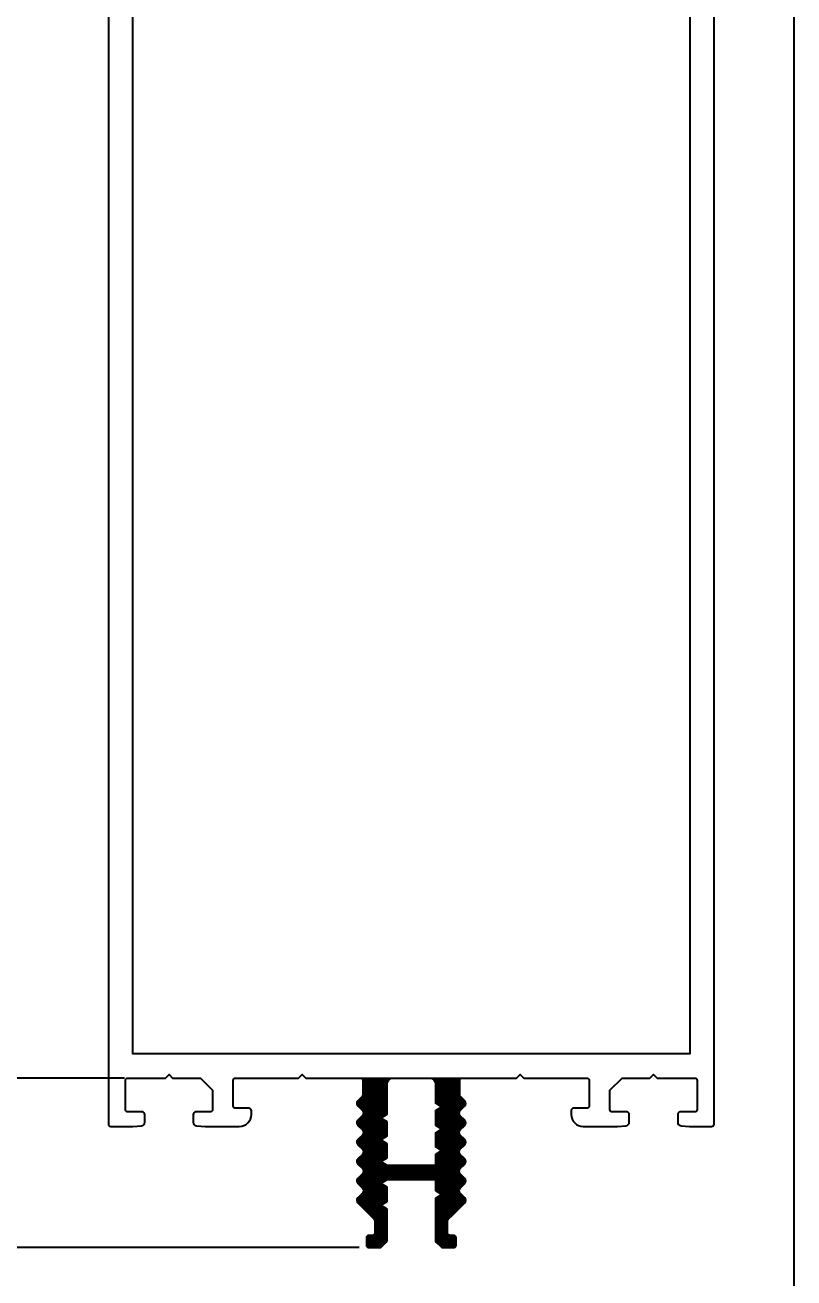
# Model space of a CAD drawing. Header units: millimetres. Extents: x 39 to 459, y 26 to 647.
# Drawn here: x 216.9 to 248.6, y 75.2 to 126.9 of the extents above; entities that cross this region are included whole.
import ezdxf

# ---------------------------------------------------------------- set-up
doc = ezdxf.new("R2010")
doc.units = ezdxf.units.MM
doc.header["$PDSIZE"] = -1
doc.layers.add('ANTET', color=7, linetype='Continuous')
doc.dimstyles.new('ISO-25$0', dxfattribs={"dimtxt": 2.5, "dimasz": 2.5, "dimexe": 1.25, "dimexo": 0.625, "dimtad": 1, "dimtxsty": 'Standard', "dimcen": 2.5, "dimadec": 0, "dimazin": 0, "dimtfac": 1, "dimtmove": 0, "dimatfit": 3, "dimfxl": 1, "dimarcsym": 0})

# ---------------------------------------------------------------- blocks, each defined once
blk = doc.blocks.new('*D12')
at = {"layer": 'ANTET', "color": 0, "lineweight": -2}
for p, q in [((214.452, 85.94), (214.452, 88.44)), ((220.952, 83.44), (213.202, 83.44)), ((214.452, 76.44), (214.452, 83.44)), ((230.644, 76.44), (213.202, 76.44)), ((214.452, 73.94), (214.452, 71.44))]:
    blk.add_line(p, q, dxfattribs=at)
at = {"layer": 'ANTET', "color": 0}
for points in [[(214.035, 85.94), (214.868, 85.94), (214.452, 83.44)], [(214.868, 73.94), (214.035, 73.94), (214.452, 76.44)]]:
    blk.add_solid(points, dxfattribs=at)
at = {"layer": 'Defpoints', "color": 0}
for p in [(214.452, 83.44), (221.577, 83.44), (231.269, 76.44)]:
    blk.add_point(p, dxfattribs=at)
at = {"layer": 'ANTET', "color": 0, "insert": (212.572, 79.94), "char_height": 2.5, "attachment_point": 5, "rotation": 90}
blk.add_mtext('{\\fArial|b0|i0|c0|p0;14}', dxfattribs=at)
blk = doc.blocks.new('MN50.S.1')
at = {"color": 252}
blk.add_lwpolyline([(9907.25, 888.558), (9907.25, 1185.558), (10117.25, 1185.558), (10117.25, 888.558)], close=True, dxfattribs=at)

msp = doc.modelspace()

# ---------------------------------------------------------------- hatches: boundary and pattern name
at = {"layer": 'ANTET'}
h = msp.add_hatch(dxfattribs=at)
h.set_pattern_fill('ANSI31', color=0, scale=0.001, style=0)
h.set_pattern_definition([(45, (-11061.522, -1871.9812347), (-0.0022450640303, 0.0022450640303), [])])
h.paths.add_polyline_path([(231.794, 80.73), (231.544, 80.89), (231.794, 81.049), (231.794, 81.63), (231.544, 81.79), (231.794, 81.949), (231.794, 83.19, -0.414203), (232.044, 83.44), (230.694, 83.44, -0.414169), (230.794, 83.34), (230.794, 82.747, -0.198975), (230.764, 82.676), (230.587, 82.499, 0.414211), (230.587, 82.287), (230.775, 82.099, -0.414212), (230.775, 81.887), (230.587, 81.699, 0.414212), (230.587, 81.487), (230.775, 81.299, -0.414212), (230.775, 81.087), (230.587, 80.899, 0.414212), (230.587, 80.687), (230.775, 80.499, -0.414212), (230.775, 80.287), (230.587, 80.099, 0.414212), (230.587, 79.887), (230.775, 79.699, -0.41422), (230.775, 79.487), (230.587, 79.299, 0.41422), (230.587, 79.087), (230.775, 78.899, -0.414212), (230.775, 78.687), (230.587, 78.499, 0.414212), (230.587, 78.287), (231.264, 77.61, -0.198949), (231.294, 77.54), (231.294, 77.04, -0.414211), (231.194, 76.94), (231.044, 76.94, 0.41419), (230.944, 76.84), (230.944, 76.54, 0.414209), (231.044, 76.44), (231.494, 76.44, 0.198961), (231.564, 76.469), (231.764, 76.669, 0.198916), (231.794, 76.74), (231.794, 78.03), (231.544, 78.19), (231.794, 78.349), (231.794, 78.93), (231.544, 79.09), (231.794, 79.249), (233.794, 79.249), (233.794, 78.799), (234.044, 78.64), (233.794, 78.48), (233.794, 76.74, 0.198914), (233.823, 76.669), (234.023, 76.469, 0.198969), (234.094, 76.44), (234.544, 76.44, 0.41421), (234.644, 76.54), (234.644, 76.84, 0.414193), (234.544, 76.94), (234.394, 76.94, -0.414228), (234.294, 77.04), (234.294, 77.54, -0.198971), (234.323, 77.61), (235, 78.287, 0.414213), (235, 78.499), (234.812, 78.687, -0.414211), (234.812, 78.899), (235, 79.087, 0.414221), (235, 79.299), (234.812, 79.487, -0.414212), (234.812, 79.699), (235, 79.887, 0.414213), (235, 80.099), (234.812, 80.287, -0.414211), (234.812, 80.499), (235, 80.687, 0.414213), (235, 80.899), (234.812, 81.087, -0.414211), (234.812, 81.299), (235, 81.487, 0.414213), (235, 81.699), (234.812, 81.887, -0.414211), (234.812, 82.099), (235, 82.287, 0.414212), (235, 82.499), (234.823, 82.676, -0.19899), (234.794, 82.747), (234.794, 83.34, -0.414184), (234.894, 83.44), (233.544, 83.44, -0.414204), (233.794, 83.19), (233.794, 82.399), (234.044, 82.24), (233.794, 82.08), (233.794, 81.499), (234.044, 81.34), (233.794, 81.18), (233.794, 80.599), (234.044, 80.44), (233.794, 80.28), (233.794, 79.83), (231.794, 79.83), (231.544, 79.99), (231.794, 80.149)])

# ---------------------------------------------------------------- linework, layer by layer
at = {"color": 252, "ltscale": 10}
msp.add_lwpolyline([(220.294, 143.84), (220.294, 81.54, 0.414185), (220.394, 81.44), (221.294, 81.44, 0.022116), (221.302, 81.44), (221.657, 81.471, 0.388906), (221.794, 81.621), (221.794, 81.94, 0.414162), (221.694, 82.04), (221.094, 82.04, -0.414252), (220.994, 82.14), (220.994, 83.34, -0.414177), (221.094, 83.44), (222.644, 83.44), (222.794, 83.59), (222.944, 83.44), (224.094, 83.44), (224.594, 82.94), (224.594, 82.14, -0.414245), (224.494, 82.04), (223.894, 82.04, 0.414163), (223.794, 81.94), (223.794, 81.621, 0.388911), (223.93, 81.471), (224.285, 81.44, 0.022118), (224.294, 81.44), (225.694, 81.44, 0.414211), (226.194, 81.94), (226.194, 82.09, 0.414249), (226.094, 82.19), (225.544, 82.19, -0.414211), (225.444, 82.29), (225.444, 83.34, -0.414179), (225.544, 83.44), (228.144, 83.44), (228.294, 83.59), (228.444, 83.44), (230.694, 83.44, -0.414169), (230.794, 83.34), (230.794, 82.747, -0.198975), (230.764, 82.676), (230.587, 82.499, 0.414214), (230.587, 82.287), (230.775, 82.099, -0.414216), (230.775, 81.887), (230.587, 81.699, 0.414214), (230.587, 81.487), (230.775, 81.299, -0.414216), (230.775, 81.087), (230.587, 80.899, 0.414214), (230.587, 80.687), (230.775, 80.499, -0.414216), (230.775, 80.287), (230.587, 80.099, 0.414214), (230.587, 79.887), (230.775, 79.699, -0.414216), (230.775, 79.487), (230.587, 79.299, 0.414214), (230.587, 79.087), (230.775, 78.899, -0.414216), (230.775, 78.687), (230.587, 78.499, 0.414214), (230.587, 78.287), (231.264, 77.61, -0.198956), (231.294, 77.54), (231.294, 77.04, -0.414211), (231.194, 76.94), (231.044, 76.94, 0.414184), (230.944, 76.84), (230.944, 76.54, 0.4142), (231.044, 76.44), (231.494, 76.44, 0.198958), (231.564, 76.469), (231.764, 76.669, 0.198917), (231.794, 76.74), (231.794, 78.03), (231.544, 78.19), (231.794, 78.349), (231.794, 78.93), (231.544, 79.09), (231.794, 79.249), (233.794, 79.249), (233.794, 78.799), (234.044, 78.64), (233.794, 78.48), (233.794, 76.74, 0.198908), (233.823, 76.669), (234.023, 76.469, 0.198968), (234.094, 76.44), (234.544, 76.44, 0.414204), (234.644, 76.54), (234.644, 76.84, 0.414188), (234.544, 76.94), (234.394, 76.94, -0.414221), (234.294, 77.04), (234.294, 77.54, -0.198971), (234.323, 77.61), (235, 78.287, 0.414218), (235, 78.499), (234.812, 78.687, -0.414212), (234.812, 78.899), (235, 79.087, 0.414218), (235, 79.299), (234.812, 79.487, -0.414212), (234.812, 79.699), (235, 79.887, 0.414218), (235, 80.099), (234.812, 80.287, -0.414212), (234.812, 80.499), (235, 80.687, 0.414218), (235, 80.899), (234.812, 81.087, -0.414212), (234.812, 81.299), (235, 81.487, 0.414218), (235, 81.699), (234.812, 81.887, -0.414212), (234.812, 82.099), (235, 82.287, 0.414218), (235, 82.499), (234.823, 82.676, -0.19899), (234.794, 82.747), (234.794, 83.34, -0.414178), (234.894, 83.44), (237.144, 83.44), (237.294, 83.59), (237.444, 83.44), (240.044, 83.44, -0.414177), (240.144, 83.34), (240.144, 82.29, -0.414209), (240.044, 82.19), (239.494, 82.19, 0.414245), (239.394, 82.09), (239.394, 81.94, 0.41421), (239.894, 81.44), (241.294, 81.44, 0.022108), (241.302, 81.44), (241.657, 81.471, 0.3889), (241.794, 81.621), (241.794, 81.94, 0.414153), (241.694, 82.04), (241.094, 82.04, -0.414242), (240.994, 82.14), (240.994, 82.94), (241.494, 83.44), (242.644, 83.44), (242.794, 83.59), (242.944, 83.44), (244.494, 83.44, -0.414175), (244.594, 83.34), (244.594, 82.14, -0.41425), (244.494, 82.04), (243.894, 82.04, 0.414158), (243.794, 81.94), (243.794, 81.621, 0.388903), (243.93, 81.471), (244.285, 81.44, 0.022112), (244.294, 81.44), (245.194, 81.44, 0.414188), (245.294, 81.54), (245.294, 143.84, 0.414254)], format="xyb", dxfattribs=at)
msp.add_lwpolyline([(244.294, 135.69), (244.294, 84.44), (221.294, 84.44), (221.294, 135.69)], dxfattribs=at)
at = {"layer": 'ANTET', "color": 0}
msp.add_line((230.694, 83.44), (234.894, 83.44), dxfattribs=at)
msp.add_lwpolyline([(231.544, 79.99), (231.794, 80.149), (231.794, 80.73), (231.544, 80.89), (231.794, 81.049), (231.794, 81.63), (231.544, 81.79), (231.794, 81.949), (231.794, 83.19, -0.414204), (232.044, 83.44), (233.544, 83.44, -0.414205), (233.794, 83.19), (233.794, 82.399), (234.044, 82.24), (233.794, 82.08), (233.794, 81.499), (234.044, 81.34), (233.794, 81.18), (233.794, 80.599), (234.044, 80.44), (233.794, 80.28), (233.794, 79.83), (231.794, 79.83)], format="xyb", close=True, dxfattribs=at)

# ---------------------------------------------------------------- block references
msp.add_blockref('MN50.S.1', (-9868.658, -862.935), dxfattribs=at)

# ---------------------------------------------------------------- dimensions: what is measured, and where the dimension line sits
at = {"layer": 'ANTET', "color": 1}
dim = msp.add_linear_dim(base=(214.452, 83.44), p1=(231.269, 76.44), p2=(221.577, 83.44), angle=90, text='{\\fArial|b0|i0|c0|p0;14}', dimstyle='ISO-25$0', dxfattribs=at)
dim.commit()
dim.dimension.update_dxf_attribs({"geometry": '*D12', "text_midpoint": (212.572, 79.94)})

doc.saveas('drawing.dxf')
